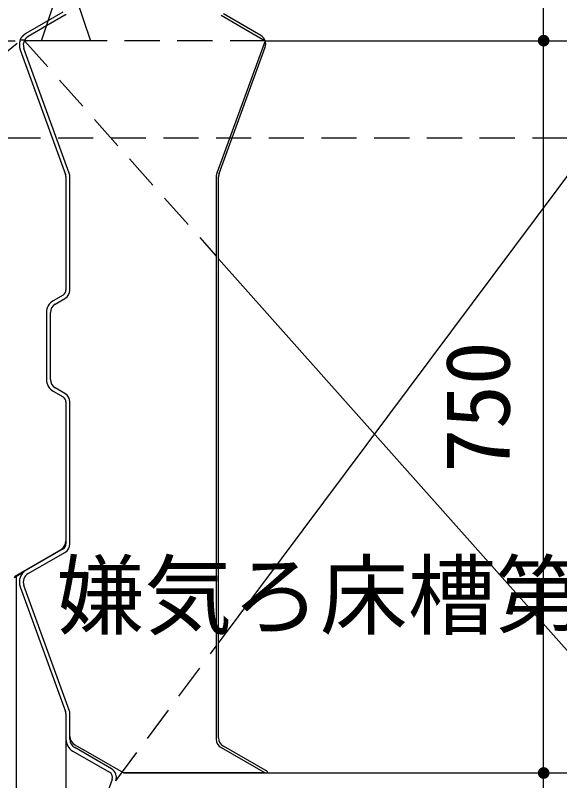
# Model space of a CAD drawing. Units: millimetres, scale not verified. Extents: x -8910 to 8910, y -6308 to 6308.
# Drawn here: x -5373 to -4815, y -2772 to -1988 of the extents above; entities that cross this region are included whole.
import ezdxf
from ezdxf.enums import TextEntityAlignment as Align

# ---------------------------------------------------------------- set-up
doc = ezdxf.new("R2010")
doc.units = ezdxf.units.MM
doc.header["$LTSCALE"] = 30
doc.linetypes.add('DASHED1', pattern=[1.8, 1.2, -0.6])
doc.layers.add('0-0_空気管', color=3, linetype='Continuous', lineweight=25)
doc.styles.add('ＭＳ ゴシック', font='')
doc.styles.get('ＭＳ ゴシック').set_extended_font_data('MS Gothic')

msp = doc.modelspace()

# ---------------------------------------------------------------- linework, layer by layer
at = {"layer": '0-0_空気管', "color": 4}
msp.add_line((-4831.85, -2964.09), (-4831.85, -1714.09), dxfattribs=at)
at = {"layer": '0-0_空気管'}
for p, q in [((-5346.33, -1864.09), (-5296.33, -2014.09)), ((-5362.06, -2006.43), (-5324.33, -1984.64)), ((-5322.33, -1988.11), (-5360.06, -2009.89)), ((-5121.65, -2008.82), (-5159.93, -1986.72)), ((-5363.8, -2013.68), (-5368.19, -2013.68)), ((-5164.93, -2631.06), (-4704.01, -2014.09)), ((-5117.25, -2014.09), (-4704.01, -2014.09)), ((-5317.93, -2149.8), (-5364.46, -2021.97)), ((-5164.32, -2150.23), (-5117.26, -2020.9)), ((-5368.22, -2023.34), (-5321.69, -2151.17)), ((-5321.33, -2153.23), (-5321.33, -2269.45)), ((-5317.33, -2269.45), (-5317.33, -2153.23)), ((-5167.33, -2153.23), (-5167.33, -2729.41)), ((-5164.93, -2728.03), (-5164.93, -2153.65)), ((-5164.93, -2237.55), (-4700.06, -2759.89)), ((-5324.33, -2274.64), (-5334.33, -2280.42)), ((-5332.33, -2283.88), (-5322.33, -2278.11)), ((-5341.33, -2292.54), (-5341.33, -2360.99)), ((-5337.33, -2360.99), (-5337.33, -2292.54)), ((-5334.33, -2373.12), (-5324.33, -2378.89)), ((-5322.33, -2375.43), (-5332.33, -2369.65)), ((-5321.33, -2384.09), (-5321.33, -2529.45)), ((-5317.33, -2529.45), (-5317.33, -2384.09)), ((-5374.15, -2562.83), (-5328.77, -2536.63)), ((-5324.33, -2534.64), (-5362.06, -2556.43)), ((-5360.06, -2559.89), (-5322.33, -2538.11)), ((-5328.77, -2536.63), (-5326.33, -2535.22)), ((-5325.04, -2535.05), (-5324.97, -2534.28)), ((-5365.08, -2558.77), (-5374.29, -2564.09)), ((-5368.22, -2573.34), (-5321.69, -2701.17)), ((-5317.93, -2699.8), (-5364.46, -2571.97)), ((-5321.33, -2703.22), (-5321.33, -2925.8)), ((-5317.33, -2729.45), (-5317.33, -2703.22)), ((-5312.33, -2735.22), (-5303.21, -2740.49)), ((-5314.33, -2741.57), (-5276.6, -2763.36)), ((-5274.6, -2759.89), (-5312.33, -2738.11)), ((-5262.39, -2764.06), (-5303.21, -2740.49)), ((-5117.33, -2764.06), (-5262.39, -2764.06)), ((-5262.33, -2764.09), (-5262.39, -2764.06)), ((-5262.33, -2764.09), (-4704.01, -2764.09)), ((-5273.96, -2770.6), (-5320.48, -2898.44))]:
    msp.add_line(p, q, dxfattribs=at)
at = {"layer": '0-0_空気管', "linetype": 'DASHED1'}
for p, q in [((-5571.41, -2014.09), (-5368.19, -2014.09)), ((-5524.89, -2141.67), (-5368.19, -2014.09)), ((-5117.24, -2014.09), (-5363.8, -2014.09)), ((-5363.8, -2014.09), (-5167.33, -2234.85)), ((-3889.46, -2114.09), (-6039.43, -2114.09)), ((-5270.2, -2771.97), (-5167.33, -2634.27))]:
    msp.add_line(p, q, dxfattribs=at)
at = {"layer": '0-0_空気管'}
for points in [[(-5296.33, -2014.09), (-5346.33, -2014.09), (-5296.33, -1864.09)], [(-5321.05, -1987.24), (-5321.17, -1987.33), (-5321.27, -1987.41), (-5321.36, -1987.48), (-5321.44, -1987.55), (-5321.53, -1987.61), (-5321.68, -1987.72), (-5321.76, -1987.77), (-5321.84, -1987.82), (-5321.91, -1987.87), (-5321.99, -1987.91), (-5322.06, -1987.95), (-5322.12, -1987.99), (-5322.17, -1988.02), (-5322.33, -1988.11)], [(-5162.33, -1988.11), (-5117.33, -2014.09), (-5166.73, -2149.8)], [(-5362.87, -2006.93), (-5362.81, -2006.89), (-5362.69, -2006.81), (-5362.64, -2006.78), (-5362.58, -2006.74), (-5362.52, -2006.7), (-5362.47, -2006.67), (-5362.42, -2006.64), (-5362.37, -2006.61), (-5362.33, -2006.59), (-5362.3, -2006.57), (-5362.28, -2006.55), (-5362.25, -2006.54), (-5362.23, -2006.53), (-5362.21, -2006.52), (-5362.15, -2006.48), (-5362.14, -2006.47), (-5362.13, -2006.47), (-5362.11, -2006.46), (-5362.1, -2006.45), (-5362.09, -2006.44), (-5362.06, -2006.43)], [(-5368.19, -2013.68), (-5368.18, -2013.66), (-5368.18, -2013.65), (-5368.17, -2013.64), (-5368.17, -2013.62), (-5368.16, -2013.59), (-5368.15, -2013.58), (-5368.14, -2013.56), (-5368.14, -2013.54), (-5368.13, -2013.52), (-5368.12, -2013.5), (-5368.11, -2013.47), (-5368.1, -2013.45), (-5368.09, -2013.41), (-5368.07, -2013.37), (-5368.05, -2013.32), (-5368.02, -2013.26), (-5368, -2013.2), (-5367.96, -2013.12), (-5367.93, -2013.04), (-5367.89, -2012.94), (-5367.85, -2012.84), (-5367.8, -2012.74), (-5367.75, -2012.63), (-5367.71, -2012.52), (-5367.66, -2012.41), (-5367.6, -2012.29), (-5367.55, -2012.17), (-5367.49, -2012.05), (-5367.42, -2011.92), (-5367.34, -2011.78), (-5367.26, -2011.63), (-5367.17, -2011.48), (-5367.07, -2011.32), (-5366.96, -2011.16), (-5366.85, -2010.99), (-5366.73, -2010.82), (-5366.62, -2010.66), (-5366.51, -2010.5), (-5366.41, -2010.35)], [(-5366.41, -2010.35), (-5366.31, -2010.22), (-5366.22, -2010.1), (-5366.14, -2009.99), (-5366.07, -2009.89), (-5366, -2009.8), (-5365.93, -2009.72), (-5365.86, -2009.63), (-5365.78, -2009.54), (-5365.7, -2009.45), (-5365.61, -2009.35), (-5365.51, -2009.24), (-5365.41, -2009.13), (-5365.3, -2009.01), (-5365.2, -2008.89), (-5365.08, -2008.78), (-5364.98, -2008.67), (-5364.88, -2008.57), (-5364.78, -2008.47), (-5364.69, -2008.38), (-5364.6, -2008.29), (-5364.42, -2008.13), (-5364.33, -2008.05), (-5364.24, -2007.97), (-5364.15, -2007.89), (-5364.04, -2007.81), (-5363.94, -2007.72), (-5363.83, -2007.64), (-5363.72, -2007.55), (-5363.61, -2007.47), (-5363.51, -2007.39), (-5363.41, -2007.31), (-5363.32, -2007.25), (-5363.24, -2007.19), (-5363.16, -2007.13), (-5363.1, -2007.09), (-5363.04, -2007.04), (-5362.98, -2007), (-5362.92, -2006.96), (-5362.87, -2006.93)], [(-5362.66, -2012.02), (-5362.72, -2012.1), (-5362.79, -2012.19), (-5362.85, -2012.28), (-5362.92, -2012.37), (-5363.07, -2012.56), (-5363.14, -2012.66), (-5363.21, -2012.76), (-5363.28, -2012.85), (-5363.34, -2012.94), (-5363.39, -2013.02), (-5363.44, -2013.09), (-5363.49, -2013.16), (-5363.52, -2013.21), (-5363.55, -2013.26), (-5363.58, -2013.31), (-5363.61, -2013.35), (-5363.63, -2013.39), (-5363.65, -2013.43), (-5363.68, -2013.46), (-5363.71, -2013.53), (-5363.74, -2013.58), (-5363.75, -2013.61), (-5363.76, -2013.63), (-5363.8, -2013.68)], [(-5360.06, -2009.89), (-5360.08, -2009.91), (-5360.09, -2009.91), (-5360.1, -2009.92), (-5360.12, -2009.92), (-5360.13, -2009.93), (-5360.17, -2009.96), (-5360.19, -2009.97), (-5360.21, -2009.98), (-5360.22, -2009.99), (-5360.24, -2010), (-5360.26, -2010.01), (-5360.29, -2010.03), (-5360.35, -2010.07), (-5360.4, -2010.09), (-5360.45, -2010.13), (-5360.5, -2010.16), (-5360.57, -2010.2), (-5360.63, -2010.25), (-5360.7, -2010.29), (-5360.76, -2010.33), (-5360.9, -2010.42), (-5360.96, -2010.47), (-5361.08, -2010.56), (-5361.14, -2010.61), (-5361.21, -2010.66), (-5361.28, -2010.71), (-5361.36, -2010.78), (-5361.44, -2010.85), (-5361.53, -2010.93), (-5361.64, -2011.02), (-5361.74, -2011.12), (-5361.85, -2011.21), (-5361.96, -2011.31), (-5362.07, -2011.41), (-5362.17, -2011.51), (-5362.36, -2011.69), (-5362.44, -2011.78), (-5362.52, -2011.86), (-5362.66, -2012.02)], [(-5372.33, -2562.96), (-5372.33, -2964.09), (-5353.96, -2963.28)], [(-5162.33, -2738.07), (-5117.33, -2764.06), (-5117.33, -2764.09)], [(-5114.93, -2764.09), (-5114.93, -2762.67), (-5159.93, -2736.69)]]:
    msp.add_lwpolyline(points, dxfattribs=at)
for centre, radius, start, end in [((-5355.06, -2018.55), 14, 159.646, 200), ((-5355.06, -2018.55), 10, 150.85999, 200), ((-5126.65, -2017.48), 10, 340, 60), ((-5327.33, -2153.23), 6, 0, 20), ((-5327.33, -2153.23), 10, 0, 20), ((-5157.33, -2153.23), 10, 160, 180), ((-5154.93, -2153.65), 10, 160, 180), ((-5327.33, -2269.45), 6, 300, 0), ((-5327.33, -2269.45), 10, 300, 0), ((-5327.33, -2292.54), 14, 119.99998, 179.99998), ((-5327.33, -2292.54), 10, 119.99998, 179.99998), ((-5327.33, -2360.99), 14, 180, 240), ((-5327.33, -2360.99), 10, 180, 240), ((-5327.33, -2384.09), 6, 0, 59.99997), ((-5327.33, -2384.09), 10, 0, 59.99997), ((-5331.33, -2526.56), 10, 300, 0), ((-5327.33, -2529.45), 6, 300, 0), ((-5327.33, -2529.45), 10, 300, 0), ((-5355.06, -2568.55), 14, 119.99998, 200), ((-5355.06, -2568.55), 10, 119.99998, 200), ((-5327.33, -2703.22), 6, 0, 20), ((-5327.33, -2703.22), 10, 0, 20), ((-5307.33, -2726.56), 10, 180, 240), ((-5307.33, -2729.45), 14, 180, 240), ((-5307.33, -2729.45), 10, 180, 240), ((-5157.33, -2729.41), 10, 180, 240), ((-5154.93, -2728.03), 10, 180, 240), ((-5279.6, -2768.55), 6, 340, 60), ((-5279.6, -2768.55), 10, 340, 60)]:
    msp.add_arc(centre, radius, start, end, dxfattribs=at)
msp.add_ellipse((-5330.38, -2538.74), major_axis=(5.04, 0.93), ratio=0.5768, start_param=0.710622, end_param=0.868161, dxfattribs=at)
at = {"layer": '0-0_空気管', "color": 92}
for points in [[(-4837.84, -2013.71), (-4831.85, -2014.09), (-4837.85, -2014.09)], [(-4837.85, -2014.09), (-4836.22, -2018.2), (-4837.8, -2014.84)], [(-4837.85, -2014.09), (-4835.68, -2018.71), (-4836.22, -2018.2)], [(-4831.85, -2014.09), (-4835.68, -2018.71), (-4837.85, -2014.09)], [(-4837.74, -2012.96), (-4831.85, -2014.09), (-4837.84, -2013.71)], [(-4837.56, -2012.23), (-4831.85, -2014.09), (-4837.74, -2012.96)], [(-4837.28, -2011.53), (-4831.85, -2014.09), (-4837.56, -2012.23)], [(-4836.92, -2010.87), (-4831.85, -2014.09), (-4837.28, -2011.53)], [(-4836.47, -2010.26), (-4831.85, -2014.09), (-4836.92, -2010.87)], [(-4835.96, -2009.71), (-4831.85, -2014.09), (-4836.47, -2010.26)], [(-4835.38, -2009.23), (-4831.85, -2014.09), (-4835.96, -2009.71)], [(-4831.85, -2014.09), (-4835.07, -2019.15), (-4835.68, -2018.71)], [(-4834.74, -2008.83), (-4831.85, -2014.09), (-4835.38, -2009.23)], [(-4831.85, -2014.09), (-4834.41, -2019.52), (-4835.07, -2019.15)], [(-4834.06, -2008.51), (-4831.85, -2014.09), (-4834.74, -2008.83)], [(-4831.85, -2014.09), (-4833.71, -2019.79), (-4834.41, -2019.52)], [(-4834.06, -2008.51), (-4831.85, -2008.09), (-4831.85, -2014.09)], [(-4833.34, -2008.28), (-4831.85, -2008.09), (-4834.06, -2008.51)], [(-4831.85, -2014.09), (-4832.98, -2019.98), (-4833.71, -2019.79)], [(-4832.6, -2008.14), (-4831.85, -2008.09), (-4833.34, -2008.28)], [(-4831.85, -2014.09), (-4832.23, -2020.08), (-4832.98, -2019.98)], [(-4831.85, -2014.09), (-4831.85, -2020.09), (-4832.23, -2020.08)], [(-4831.85, -2008.09), (-4825.85, -2014.09), (-4831.85, -2014.09)], [(-4831.47, -2008.1), (-4825.85, -2014.09), (-4831.85, -2008.09)], [(-4831.85, -2014.09), (-4831.1, -2020.04), (-4831.85, -2020.09)], [(-4831.85, -2014.09), (-4830.36, -2019.9), (-4831.1, -2020.04)], [(-4831.85, -2014.09), (-4829.64, -2019.67), (-4830.36, -2019.9)], [(-4831.85, -2014.09), (-4828.96, -2019.35), (-4829.64, -2019.67)], [(-4825.85, -2014.09), (-4828.96, -2019.35), (-4831.85, -2014.09)], [(-4830.73, -2008.19), (-4825.85, -2014.09), (-4831.47, -2008.1)], [(-4830, -2008.38), (-4825.85, -2014.09), (-4830.73, -2008.19)], [(-4829.3, -2008.66), (-4825.85, -2014.09), (-4830, -2008.38)], [(-4828.64, -2009.02), (-4825.85, -2014.09), (-4829.3, -2008.66)], [(-4825.85, -2014.09), (-4828.32, -2018.94), (-4828.96, -2019.35)], [(-4828.03, -2009.47), (-4825.85, -2014.09), (-4828.64, -2009.02)], [(-4825.85, -2014.09), (-4827.74, -2018.46), (-4828.32, -2018.94)], [(-4827.48, -2009.98), (-4825.85, -2014.09), (-4828.03, -2009.47)], [(-4825.85, -2014.09), (-4827.23, -2017.91), (-4827.74, -2018.46)], [(-4827.48, -2009.98), (-4825.9, -2013.34), (-4825.85, -2014.09)], [(-4827, -2010.56), (-4825.9, -2013.34), (-4827.48, -2009.98)], [(-4825.85, -2014.09), (-4826.78, -2017.3), (-4827.23, -2017.91)], [(-4827, -2010.56), (-4826.04, -2012.6), (-4825.9, -2013.34)], [(-4826.59, -2011.2), (-4826.04, -2012.6), (-4827, -2010.56)], [(-4825.85, -2014.09), (-4826.42, -2016.64), (-4826.78, -2017.3)], [(-4826.59, -2011.2), (-4826.27, -2011.88), (-4826.04, -2012.6)], [(-4825.85, -2014.09), (-4826.14, -2015.94), (-4826.42, -2016.64)], [(-4825.85, -2014.09), (-4825.96, -2015.21), (-4826.14, -2015.94)], [(-4825.85, -2014.09), (-4825.86, -2014.47), (-4825.96, -2015.21)], [(-4837.8, -2014.84), (-4836.71, -2017.62), (-4837.66, -2015.58)], [(-4837.8, -2014.84), (-4836.22, -2018.2), (-4836.71, -2017.62)], [(-4837.66, -2015.58), (-4837.11, -2016.98), (-4837.43, -2016.3)], [(-4837.66, -2015.58), (-4836.71, -2017.62), (-4837.11, -2016.98)], [(-4834.74, -2758.83), (-4831.85, -2764.09), (-4835.38, -2759.23)], [(-4834.74, -2758.83), (-4831.85, -2758.09), (-4831.85, -2764.09)], [(-4834.06, -2758.51), (-4831.85, -2758.09), (-4834.74, -2758.83)], [(-4833.34, -2758.28), (-4831.85, -2758.09), (-4834.06, -2758.51)], [(-4832.6, -2758.14), (-4831.85, -2758.09), (-4833.34, -2758.28)], [(-4831.85, -2758.09), (-4825.85, -2764.09), (-4831.85, -2764.09)], [(-4831.47, -2758.1), (-4825.85, -2764.09), (-4831.85, -2758.09)], [(-4830.73, -2758.19), (-4825.85, -2764.09), (-4831.47, -2758.1)], [(-4830, -2758.38), (-4825.85, -2764.09), (-4830.73, -2758.19)], [(-4829.3, -2758.66), (-4825.85, -2764.09), (-4830, -2758.38)], [(-4828.64, -2759.02), (-4825.85, -2764.09), (-4829.3, -2758.66)], [(-4828.64, -2759.02), (-4825.9, -2763.34), (-4825.85, -2764.09)], [(-4828.03, -2759.46), (-4825.9, -2763.34), (-4828.64, -2759.02)], [(-4837.84, -2763.71), (-4831.85, -2764.09), (-4837.85, -2764.09)], [(-4837.85, -2764.09), (-4835.07, -2769.15), (-4837.8, -2764.84)], [(-4837.85, -2764.09), (-4834.41, -2769.52), (-4835.07, -2769.15)], [(-4831.85, -2764.09), (-4834.41, -2769.52), (-4837.85, -2764.09)], [(-4837.74, -2762.96), (-4831.85, -2764.09), (-4837.84, -2763.71)], [(-4837.8, -2764.84), (-4835.68, -2768.71), (-4837.66, -2765.58)], [(-4837.8, -2764.84), (-4835.07, -2769.15), (-4835.68, -2768.71)], [(-4837.56, -2762.23), (-4831.85, -2764.09), (-4837.74, -2762.96)], [(-4837.66, -2765.58), (-4836.22, -2768.2), (-4837.43, -2766.3)], [(-4837.66, -2765.58), (-4835.68, -2768.71), (-4836.22, -2768.2)], [(-4837.28, -2761.53), (-4831.85, -2764.09), (-4837.56, -2762.23)], [(-4837.43, -2766.3), (-4836.71, -2767.61), (-4837.11, -2766.98)], [(-4837.43, -2766.3), (-4836.22, -2768.2), (-4836.71, -2767.61)], [(-4836.92, -2760.87), (-4831.85, -2764.09), (-4837.28, -2761.53)], [(-4836.47, -2760.26), (-4831.85, -2764.09), (-4836.92, -2760.87)], [(-4835.96, -2759.71), (-4831.85, -2764.09), (-4836.47, -2760.26)], [(-4835.38, -2759.23), (-4831.85, -2764.09), (-4835.96, -2759.71)], [(-4831.85, -2764.09), (-4833.71, -2769.79), (-4834.41, -2769.52)], [(-4831.85, -2764.09), (-4832.98, -2769.98), (-4833.71, -2769.79)], [(-4831.85, -2764.09), (-4832.23, -2770.08), (-4832.98, -2769.98)], [(-4831.85, -2764.09), (-4831.85, -2770.09), (-4832.23, -2770.08)], [(-4831.85, -2764.09), (-4831.1, -2770.04), (-4831.85, -2770.09)], [(-4831.85, -2764.09), (-4830.36, -2769.9), (-4831.1, -2770.04)], [(-4831.85, -2764.09), (-4829.64, -2769.67), (-4830.36, -2769.9)], [(-4831.85, -2764.09), (-4828.96, -2769.35), (-4829.64, -2769.67)], [(-4831.85, -2764.09), (-4828.32, -2768.94), (-4828.96, -2769.35)], [(-4825.85, -2764.09), (-4828.32, -2768.94), (-4831.85, -2764.09)], [(-4825.85, -2764.09), (-4827.74, -2768.46), (-4828.32, -2768.94)], [(-4828.03, -2759.46), (-4826.04, -2762.6), (-4825.9, -2763.34)], [(-4827.48, -2759.98), (-4826.04, -2762.6), (-4828.03, -2759.46)], [(-4825.85, -2764.09), (-4827.23, -2767.91), (-4827.74, -2768.46)], [(-4827.48, -2759.98), (-4826.27, -2761.88), (-4826.04, -2762.6)], [(-4827, -2760.56), (-4826.27, -2761.88), (-4827.48, -2759.98)], [(-4825.85, -2764.09), (-4826.78, -2767.3), (-4827.23, -2767.91)], [(-4827, -2760.56), (-4826.59, -2761.2), (-4826.27, -2761.88)], [(-4825.85, -2764.09), (-4826.42, -2766.64), (-4826.78, -2767.3)], [(-4825.85, -2764.09), (-4826.14, -2765.94), (-4826.42, -2766.64)], [(-4825.85, -2764.09), (-4825.96, -2765.21), (-4826.14, -2765.94)], [(-4825.85, -2764.09), (-4825.86, -2764.46), (-4825.96, -2765.21)]]:
    msp.add_solid(points, dxfattribs=at)

# ---------------------------------------------------------------- texts
at = {"layer": '0-0_空気管', "color": 4, "style": 'ＭＳ ゴシック'}
msp.add_text('750', height=65.98, rotation=90, dxfattribs=at).set_placement((-4846.85, -2456.59), align=Align.BOTTOM_LEFT)
msp.add_text('嫌気ろ床槽第2室', height=65.98, dxfattribs=at).set_placement((-5331.02, -2635.01), align=Align.BOTTOM_LEFT)

doc.saveas('drawing.dxf')
